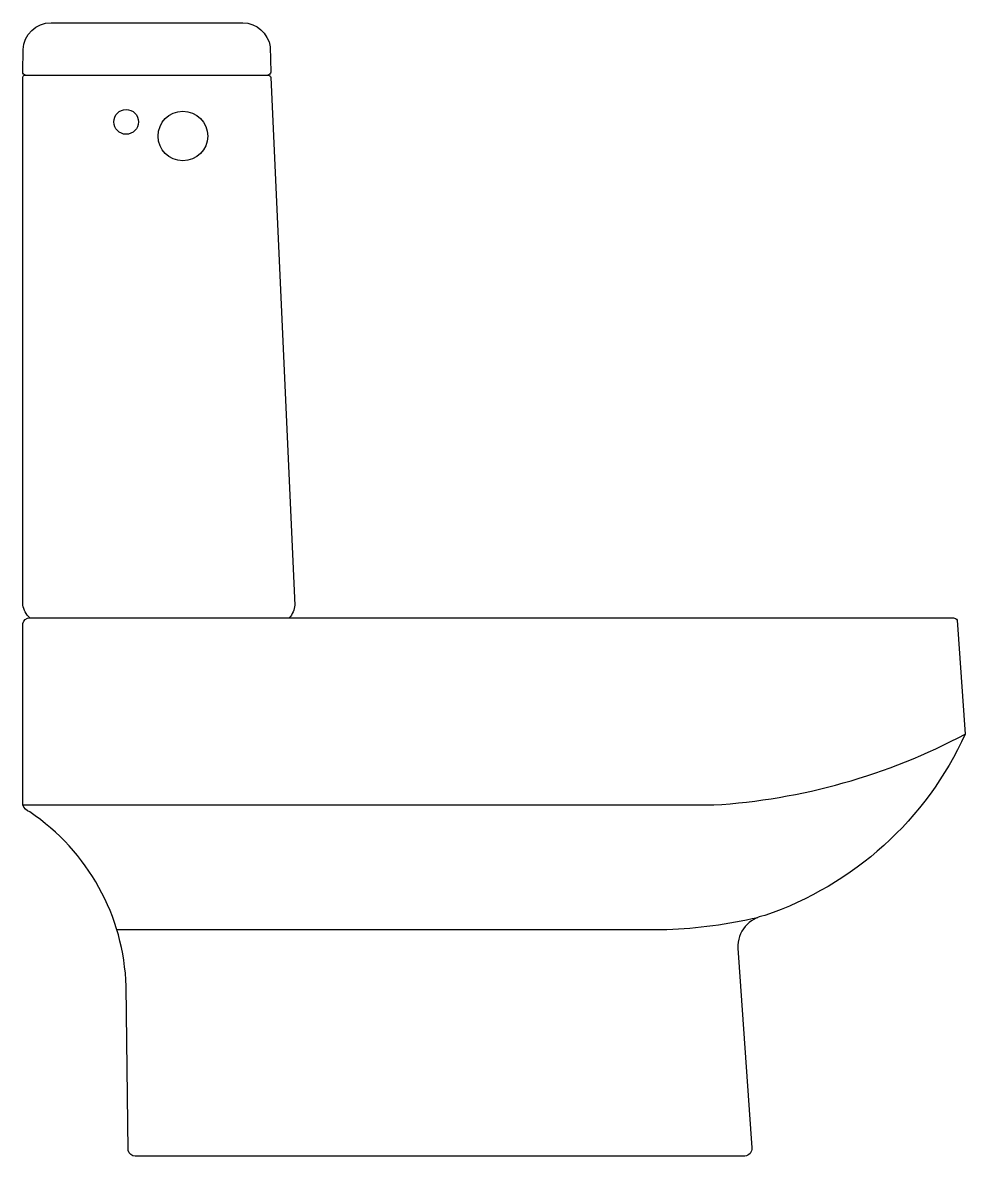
# Model space of a CAD drawing. Extents: x -862.342 to -861.677, y 510.175 to 510.975.
import ezdxf

# ---------------------------------------------------------------- set-up
doc = ezdxf.new("R2010")
doc.units = 0
doc.header["$LTSCALE"] = 50
doc.header["$MEASUREMENT"] = 0
doc.layers.add('A-PECAS', color=2, linetype='CONTINUOUS')
doc.layers.add('ESC1-50', color=1, linetype='CONTINUOUS')

# ---------------------------------------------------------------- blocks, each defined once
blk = doc.blocks.new('CP-616-D')
at = {"layer": 'A-PECAS'}
blk.add_lwpolyline([(0.539, 0.17, 0.37639), (0.52, 0.147), (0.53, 0.006, -0.373114), (0.525, 0), (0.09476, 0, -0.307516), (0.09, 0.004), (0.0885, 0.12, 0.240918), (0.0205, 0.243, -0.195479), (0.0155, 0.248), (0.0155, 0.376, -0.333962), (0.0205, 0.38, -0.146022), (0.0155, 0.389), (0.0155, 0.76181, -0.292854), (0.01754, 0.763, -0.419335), (0.01554, 0.76503), (0.01581, 0.781, -0.400554), (0.0355, 0.8), (0.17089, 0.8, -0.358706), (0.19015, 0.783), (0.19046, 0.76503, -0.419335), (0.18846, 0.763, -0.387411), (0.19058, 0.76123), (0.2075, 0.389, -0.170928), (0.2035, 0.38), (0.67205, 0.38, -0.282783), (0.67463, 0.37827), (0.6805, 0.298, -0.206829)], format="xyb", close=True, dxfattribs=at)
for centre, radius in [((0.0885, 0.73), 0.00875), ((0.1285, 0.72), 0.0175)]:
    blk.add_circle(centre, radius, dxfattribs=at)
at = {"layer": 'ESC1-50'}
for points in [[(0.01754, 0.763), (0.18846, 0.763)], [(0.0205, 0.38), (0.2035, 0.38)]]:
    blk.add_lwpolyline(points, dxfattribs=at)
for points in [[(0.0155, 0.248), (0.50298, 0.248, 0.107258), (0.6805, 0.298, 0.103849)], [(0.08188, 0.16), (0.47, 0.16, 0.045713), (0.53414, 0.16864, 0.041815)]]:
    blk.add_lwpolyline(points, format="xyb", dxfattribs=at)

msp = doc.modelspace()

# ---------------------------------------------------------------- block references
at = {"layer": 'A-PECAS'}
msp.add_blockref('CP-616-D', (-862.357, 510.17528), dxfattribs=at)

doc.saveas('drawing.dxf')
